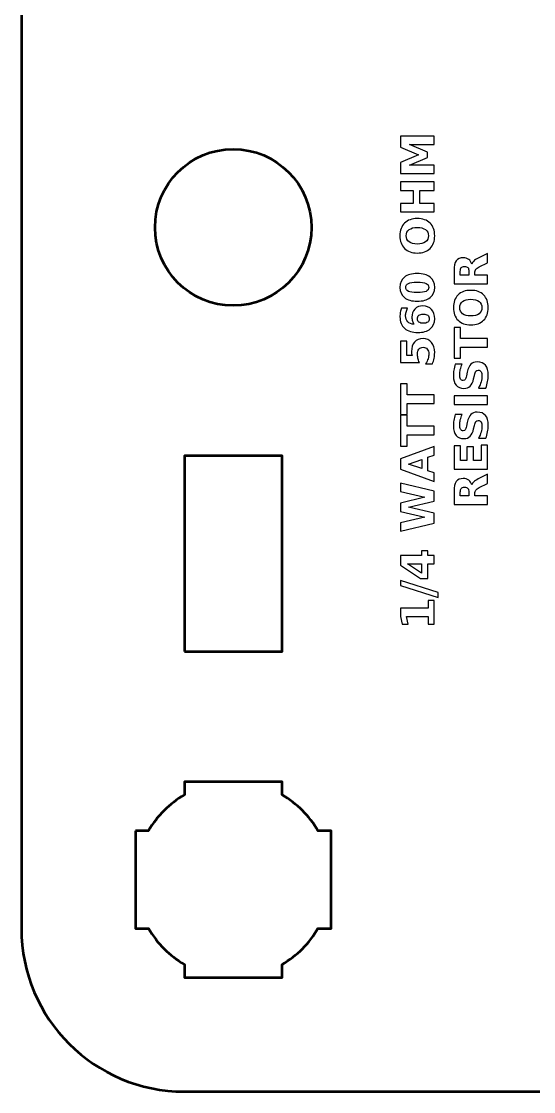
# Model space of a CAD drawing. Header units: centimetres. Extents: x -25.1 to 4.2, y -17.5 to -11.2.
# Drawn here: x -25.15 to -23.578, y -17.5 to -14.218 of the extents above; entities that cross this region are included whole.
import ezdxf

# ---------------------------------------------------------------- set-up
doc = ezdxf.new("R2010")
doc.units = ezdxf.units.CM
doc.header["$MEASUREMENT"] = 0
doc.layers.add('Layer 1', color=7, linetype='Continuous')

msp = doc.modelspace()

# ---------------------------------------------------------------- linework, layer by layer
at = {"layer": 'Layer 1', "color": 253, "lineweight": 53}
msp.add_lwpolyline([(-24.65, -16.15), (-24.35, -16.15), (-24.35, -15.55), (-24.65, -15.55), (-24.65, -16.15)], close=True, dxfattribs=at)
msp.add_ellipse((-24.5, -14.85), major_axis=(0, 0.24), ratio=1, dxfattribs=at)
for points, knots in [([(-25.15, -17), (-25.15, -17), (-25.15, -12.7), (-25.15, -12.7), (-25.15, -12.7), (-25.15, -12.42391), (-24.92609, -12.2), (-24.65, -12.2), (-24.65, -12.2), (-24.65, -12.2), (-20.35, -12.2), (-20.35, -12.2), (-20.35, -12.2), (-20.07391, -12.2), (-19.85, -12.42391), (-19.85, -12.7), (-19.85, -12.7), (-19.85, -12.7), (-19.85, -17), (-19.85, -17), (-19.85, -17), (-19.85, -17.27609), (-20.07391, -17.5), (-20.35, -17.5), (-20.35, -17.5), (-20.35, -17.5), (-24.65, -17.5), (-24.65, -17.5), (-24.65, -17.5), (-24.92609, -17.5), (-25.15, -17.27609), (-25.15, -17)], [0, 0, 0, 0, 0.125, 0.125, 0.125, 0.125, 0.25, 0.25, 0.25, 0.25, 0.375, 0.375, 0.375, 0.375, 0.5, 0.5, 0.5, 0.5, 0.625, 0.625, 0.625, 0.625, 0.75, 0.75, 0.75, 0.75, 0.875, 0.875, 0.875, 0.875, 1, 1, 1, 1]), ([(-24.8, -16.7), (-24.8, -16.7), (-24.75985, -16.7), (-24.75985, -16.7), (-24.75985, -16.7), (-24.7335, -16.65447), (-24.69553, -16.6165), (-24.65, -16.59015), (-24.65, -16.59015), (-24.65, -16.59015), (-24.65, -16.55), (-24.65, -16.55), (-24.65, -16.55), (-24.65, -16.55), (-24.5, -16.55), (-24.5, -16.55), (-24.5, -16.55), (-24.5, -16.55), (-24.35, -16.55), (-24.35, -16.55), (-24.35, -16.55), (-24.35, -16.55), (-24.35, -16.59015), (-24.35, -16.59015), (-24.35, -16.59015), (-24.30447, -16.6165), (-24.2665, -16.65447), (-24.24015, -16.7), (-24.24015, -16.7), (-24.24015, -16.7), (-24.2, -16.7), (-24.2, -16.7), (-24.2, -16.7), (-24.2, -16.7), (-24.2, -16.85), (-24.2, -16.85), (-24.2, -16.85), (-24.2, -16.85), (-24.2, -17), (-24.2, -17), (-24.2, -17), (-24.2, -17), (-24.24015, -17), (-24.24015, -17), (-24.24015, -17), (-24.2665, -17.04553), (-24.30447, -17.0835), (-24.35, -17.10985), (-24.35, -17.10985), (-24.35, -17.10985), (-24.35, -17.15), (-24.35, -17.15), (-24.35, -17.15), (-24.35, -17.15), (-24.5, -17.15), (-24.5, -17.15), (-24.5, -17.15), (-24.5, -17.15), (-24.65, -17.15), (-24.65, -17.15), (-24.65, -17.15), (-24.65, -17.15), (-24.65, -17.10985), (-24.65, -17.10985), (-24.65, -17.10985), (-24.69553, -17.0835), (-24.7335, -17.04553), (-24.75985, -17), (-24.75985, -17), (-24.75985, -17), (-24.8, -17), (-24.8, -17), (-24.8, -17), (-24.8, -17), (-24.8, -16.85), (-24.8, -16.85), (-24.8, -16.85), (-24.8, -16.85), (-24.8, -16.7), (-24.8, -16.7)], [0, 0, 0, 0, 0.05, 0.05, 0.05, 0.05, 0.1, 0.1, 0.1, 0.1, 0.15, 0.15, 0.15, 0.15, 0.2, 0.2, 0.2, 0.2, 0.25, 0.25, 0.25, 0.25, 0.3, 0.3, 0.3, 0.3, 0.35, 0.35, 0.35, 0.35, 0.4, 0.4, 0.4, 0.4, 0.45, 0.45, 0.45, 0.45, 0.5, 0.5, 0.5, 0.5, 0.55, 0.55, 0.55, 0.55, 0.6, 0.6, 0.6, 0.6, 0.65, 0.65, 0.65, 0.65, 0.7, 0.7, 0.7, 0.7, 0.75, 0.75, 0.75, 0.75, 0.8, 0.8, 0.8, 0.8, 0.85, 0.85, 0.85, 0.85, 0.9, 0.9, 0.9, 0.9, 0.95, 0.95, 0.95, 0.95, 1, 1, 1, 1])]:
    msp.add_open_spline(points, degree=3, knots=knots, dxfattribs=at)
at = {"layer": 'Layer 1', "color": 250}
for points, knots in [([(-23.98674, -14.68466), (-23.98674, -14.68466), (-23.98674, -14.65091), (-23.98674, -14.65091), (-23.98674, -14.65091), (-23.98674, -14.65091), (-23.93168, -14.62746), (-23.93168, -14.62746), (-23.93168, -14.62746), (-23.93168, -14.62746), (-23.98674, -14.6039), (-23.98674, -14.6039), (-23.98674, -14.6039), (-23.98674, -14.6039), (-23.98674, -14.57022), (-23.98674, -14.57022), (-23.98674, -14.57022), (-23.98674, -14.57022), (-23.88387, -14.57022), (-23.88387, -14.57022), (-23.88387, -14.57022), (-23.88387, -14.57022), (-23.88387, -14.59529), (-23.88387, -14.59529), (-23.88387, -14.59529), (-23.88387, -14.59529), (-23.95911, -14.59529), (-23.95911, -14.59529), (-23.95911, -14.59529), (-23.95911, -14.59529), (-23.90365, -14.619), (-23.90365, -14.619), (-23.90365, -14.619), (-23.90365, -14.619), (-23.90365, -14.63581), (-23.90365, -14.63581), (-23.90365, -14.63581), (-23.90365, -14.63581), (-23.95911, -14.65952), (-23.95911, -14.65952), (-23.95911, -14.65952), (-23.95911, -14.65952), (-23.88387, -14.65952), (-23.88387, -14.65952), (-23.88387, -14.65952), (-23.88387, -14.65952), (-23.88387, -14.68466), (-23.88387, -14.68466), (-23.88387, -14.68466), (-23.88387, -14.68466), (-23.98674, -14.68466), (-23.98674, -14.68466)], [0, 0, 0, 0, 0.0769231, 0.0769231, 0.0769231, 0.0769231, 0.1538462, 0.1538462, 0.1538462, 0.1538462, 0.2307692, 0.2307692, 0.2307692, 0.2307692, 0.3076923, 0.3076923, 0.3076923, 0.3076923, 0.3846154, 0.3846154, 0.3846154, 0.3846154, 0.4615385, 0.4615385, 0.4615385, 0.4615385, 0.5384615, 0.5384615, 0.5384615, 0.5384615, 0.6153846, 0.6153846, 0.6153846, 0.6153846, 0.6923077, 0.6923077, 0.6923077, 0.6923077, 0.7692308, 0.7692308, 0.7692308, 0.7692308, 0.8461538, 0.8461538, 0.8461538, 0.8461538, 0.9230769, 0.9230769, 0.9230769, 0.9230769, 1, 1, 1, 1]), ([(-23.98674, -14.80275), (-23.98674, -14.80275), (-23.98674, -14.77622), (-23.98674, -14.77622), (-23.98674, -14.77622), (-23.98674, -14.77622), (-23.94753, -14.77622), (-23.94753, -14.77622), (-23.94753, -14.77622), (-23.94753, -14.77622), (-23.94753, -14.73709), (-23.94753, -14.73709), (-23.94753, -14.73709), (-23.94753, -14.73709), (-23.98674, -14.73709), (-23.98674, -14.73709), (-23.98674, -14.73709), (-23.98674, -14.73709), (-23.98674, -14.71056), (-23.98674, -14.71056), (-23.98674, -14.71056), (-23.98674, -14.71056), (-23.88387, -14.71056), (-23.88387, -14.71056), (-23.88387, -14.71056), (-23.88387, -14.71056), (-23.88387, -14.73709), (-23.88387, -14.73709), (-23.88387, -14.73709), (-23.88387, -14.73709), (-23.92747, -14.73709), (-23.92747, -14.73709), (-23.92747, -14.73709), (-23.92747, -14.73709), (-23.92747, -14.77622), (-23.92747, -14.77622), (-23.92747, -14.77622), (-23.92747, -14.77622), (-23.88387, -14.77622), (-23.88387, -14.77622), (-23.88387, -14.77622), (-23.88387, -14.77622), (-23.88387, -14.80275), (-23.88387, -14.80275), (-23.88387, -14.80275), (-23.88387, -14.80275), (-23.98674, -14.80275), (-23.98674, -14.80275)], [0, 0, 0, 0, 0.0833333, 0.0833333, 0.0833333, 0.0833333, 0.1666667, 0.1666667, 0.1666667, 0.1666667, 0.25, 0.25, 0.25, 0.25, 0.3333333, 0.3333333, 0.3333333, 0.3333333, 0.4166667, 0.4166667, 0.4166667, 0.4166667, 0.5, 0.5, 0.5, 0.5, 0.5833333, 0.5833333, 0.5833333, 0.5833333, 0.6666667, 0.6666667, 0.6666667, 0.6666667, 0.75, 0.75, 0.75, 0.75, 0.8333333, 0.8333333, 0.8333333, 0.8333333, 0.9166667, 0.9166667, 0.9166667, 0.9166667, 1, 1, 1, 1]), ([(-23.9886, -14.87573), (-23.9886, -14.8592), (-23.98387, -14.84624), (-23.97439, -14.83688), (-23.97439, -14.83688), (-23.96494, -14.8275), (-23.95186, -14.82282), (-23.93521, -14.82282), (-23.93521, -14.82282), (-23.91858, -14.82282), (-23.90553, -14.8275), (-23.89608, -14.83688), (-23.89608, -14.83688), (-23.8866, -14.84624), (-23.88187, -14.8592), (-23.88187, -14.87573), (-23.88187, -14.87573), (-23.88187, -14.89222), (-23.8866, -14.90515), (-23.89608, -14.91456), (-23.89608, -14.91456), (-23.90553, -14.92394), (-23.91858, -14.92865), (-23.93521, -14.92865), (-23.93521, -14.92865), (-23.95186, -14.92865), (-23.96494, -14.92394), (-23.97439, -14.91456), (-23.97439, -14.91456), (-23.98387, -14.90515), (-23.9886, -14.89222), (-23.9886, -14.87573)], [0, 0, 0, 0, 0.125, 0.125, 0.125, 0.125, 0.25, 0.25, 0.25, 0.25, 0.375, 0.375, 0.375, 0.375, 0.5, 0.5, 0.5, 0.5, 0.625, 0.625, 0.625, 0.625, 0.75, 0.75, 0.75, 0.75, 0.875, 0.875, 0.875, 0.875, 1, 1, 1, 1]), ([(-23.96938, -14.87573), (-23.96938, -14.88382), (-23.9664, -14.89008), (-23.96042, -14.89455), (-23.96042, -14.89455), (-23.95445, -14.89899), (-23.94605, -14.90123), (-23.93521, -14.90123), (-23.93521, -14.90123), (-23.92439, -14.90123), (-23.91602, -14.89899), (-23.91005, -14.89455), (-23.91005, -14.89455), (-23.90407, -14.89008), (-23.90109, -14.88382), (-23.90109, -14.87573), (-23.90109, -14.87573), (-23.90109, -14.86759), (-23.90407, -14.86132), (-23.91005, -14.85685), (-23.91005, -14.85685), (-23.91602, -14.8524), (-23.92439, -14.85017), (-23.93521, -14.85017), (-23.93521, -14.85017), (-23.94605, -14.85017), (-23.95445, -14.8524), (-23.96042, -14.85685), (-23.96042, -14.85685), (-23.9664, -14.86132), (-23.96938, -14.86759), (-23.96938, -14.87573)], [0, 0, 0, 0, 0.125, 0.125, 0.125, 0.125, 0.25, 0.25, 0.25, 0.25, 0.375, 0.375, 0.375, 0.375, 0.5, 0.5, 0.5, 0.5, 0.625, 0.625, 0.625, 0.625, 0.75, 0.75, 0.75, 0.75, 0.875, 0.875, 0.875, 0.875, 1, 1, 1, 1]), ([(-23.75854, -14.99639), (-23.75854, -14.99639), (-23.71962, -14.99639), (-23.71962, -14.99639), (-23.71962, -14.99639), (-23.71962, -14.99639), (-23.71962, -15.02292), (-23.71962, -15.02292), (-23.71962, -15.02292), (-23.71962, -15.02292), (-23.82249, -15.02292), (-23.82249, -15.02292), (-23.82249, -15.02292), (-23.82249, -15.02292), (-23.82249, -14.9824), (-23.82249, -14.9824), (-23.82249, -14.9824), (-23.82249, -14.96885), (-23.82021, -14.9589), (-23.81567, -14.9526), (-23.81567, -14.9526), (-23.81113, -14.94628), (-23.80393, -14.94312), (-23.7941, -14.94312), (-23.7941, -14.94312), (-23.78731, -14.94312), (-23.78171, -14.94477), (-23.77736, -14.94804), (-23.77736, -14.94804), (-23.77298, -14.95133), (-23.76976, -14.95629), (-23.76769, -14.9629), (-23.76769, -14.9629), (-23.76687, -14.95928), (-23.76501, -14.95601), (-23.76209, -14.95314), (-23.76209, -14.95314), (-23.75918, -14.95027), (-23.75476, -14.94738), (-23.74883, -14.94444), (-23.74883, -14.94444), (-23.74883, -14.94444), (-23.71962, -14.93002), (-23.71962, -14.93002), (-23.71962, -14.93002), (-23.71962, -14.93002), (-23.71962, -14.95829), (-23.71962, -14.95829), (-23.71962, -14.95829), (-23.71962, -14.95829), (-23.74518, -14.97083), (-23.74518, -14.97083), (-23.74518, -14.97083), (-23.75031, -14.97334), (-23.75384, -14.97591), (-23.75572, -14.97852), (-23.75572, -14.97852), (-23.7576, -14.98111), (-23.75854, -14.98456), (-23.75854, -14.98889), (-23.75854, -14.98889), (-23.75854, -14.98889), (-23.75854, -14.99639), (-23.75854, -14.99639)], [0, 0, 0, 0, 0.0625, 0.0625, 0.0625, 0.0625, 0.125, 0.125, 0.125, 0.125, 0.1875, 0.1875, 0.1875, 0.1875, 0.25, 0.25, 0.25, 0.25, 0.3125, 0.3125, 0.3125, 0.3125, 0.375, 0.375, 0.375, 0.375, 0.4375, 0.4375, 0.4375, 0.4375, 0.5, 0.5, 0.5, 0.5, 0.5625, 0.5625, 0.5625, 0.5625, 0.625, 0.625, 0.625, 0.625, 0.6875, 0.6875, 0.6875, 0.6875, 0.75, 0.75, 0.75, 0.75, 0.8125, 0.8125, 0.8125, 0.8125, 0.875, 0.875, 0.875, 0.875, 0.9375, 0.9375, 0.9375, 0.9375, 1, 1, 1, 1]), ([(-23.93521, -14.99156), (-23.91816, -14.99156), (-23.90501, -14.99523), (-23.89575, -15.00259), (-23.89575, -15.00259), (-23.8865, -15.00993), (-23.88187, -15.02037), (-23.88187, -15.03387), (-23.88187, -15.03387), (-23.88187, -15.04742), (-23.8865, -15.05788), (-23.89575, -15.06522), (-23.89575, -15.06522), (-23.90501, -15.07258), (-23.91816, -15.07625), (-23.93521, -15.07625), (-23.93521, -15.07625), (-23.95228, -15.07625), (-23.96546, -15.07258), (-23.97472, -15.06522), (-23.97472, -15.06522), (-23.98396, -15.05788), (-23.9886, -15.04742), (-23.9886, -15.03387), (-23.9886, -15.03387), (-23.9886, -15.02037), (-23.98396, -15.00993), (-23.97472, -15.00259), (-23.97472, -15.00259), (-23.96546, -14.99523), (-23.95228, -14.99156), (-23.93521, -14.99156)], [0, 0, 0, 0, 0.125, 0.125, 0.125, 0.125, 0.25, 0.25, 0.25, 0.25, 0.375, 0.375, 0.375, 0.375, 0.5, 0.5, 0.5, 0.5, 0.625, 0.625, 0.625, 0.625, 0.75, 0.75, 0.75, 0.75, 0.875, 0.875, 0.875, 0.875, 1, 1, 1, 1]), ([(-23.77686, -14.98522), (-23.77686, -14.97967), (-23.7779, -14.97567), (-23.77997, -14.97327), (-23.77997, -14.97327), (-23.78204, -14.97085), (-23.78545, -14.96965), (-23.79018, -14.96965), (-23.79018, -14.96965), (-23.79486, -14.96965), (-23.79822, -14.97085), (-23.80024, -14.97327), (-23.80024, -14.97327), (-23.80226, -14.97567), (-23.80327, -14.97967), (-23.80327, -14.98522), (-23.80327, -14.98522), (-23.80327, -14.98522), (-23.80327, -14.99639), (-23.80327, -14.99639), (-23.80327, -14.99639), (-23.80327, -14.99639), (-23.77686, -14.99639), (-23.77686, -14.99639), (-23.77686, -14.99639), (-23.77686, -14.99639), (-23.77686, -14.98522), (-23.77686, -14.98522)], [0, 0, 0, 0, 0.1428571, 0.1428571, 0.1428571, 0.1428571, 0.2857143, 0.2857143, 0.2857143, 0.2857143, 0.4285714, 0.4285714, 0.4285714, 0.4285714, 0.5714286, 0.5714286, 0.5714286, 0.5714286, 0.7142857, 0.7142857, 0.7142857, 0.7142857, 0.8571429, 0.8571429, 0.8571429, 0.8571429, 1, 1, 1, 1]), ([(-23.9354, -15.01809), (-23.94826, -15.01809), (-23.95732, -15.01929), (-23.96259, -15.02171), (-23.96259, -15.02171), (-23.96783, -15.02411), (-23.97046, -15.02818), (-23.97046, -15.03387), (-23.97046, -15.03387), (-23.97046, -15.03956), (-23.96783, -15.04363), (-23.96259, -15.04608), (-23.96259, -15.04608), (-23.95732, -15.0485), (-23.94826, -15.04972), (-23.9354, -15.04972), (-23.9354, -15.04972), (-23.92242, -15.04972), (-23.91324, -15.0485), (-23.90793, -15.04608), (-23.90793, -15.04608), (-23.90259, -15.04363), (-23.89993, -15.03956), (-23.89993, -15.03387), (-23.89993, -15.03387), (-23.89993, -15.02823), (-23.90259, -15.02418), (-23.90793, -15.02173), (-23.90793, -15.02173), (-23.91324, -15.01931), (-23.92242, -15.01809), (-23.9354, -15.01809)], [0, 0, 0, 0, 0.125, 0.125, 0.125, 0.125, 0.25, 0.25, 0.25, 0.25, 0.375, 0.375, 0.375, 0.375, 0.5, 0.5, 0.5, 0.5, 0.625, 0.625, 0.625, 0.625, 0.75, 0.75, 0.75, 0.75, 0.875, 0.875, 0.875, 0.875, 1, 1, 1, 1]), ([(-23.82435, -15.0959), (-23.82435, -15.07937), (-23.81962, -15.06641), (-23.81014, -15.05705), (-23.81014, -15.05705), (-23.80069, -15.04767), (-23.78761, -15.04299), (-23.77096, -15.04299), (-23.77096, -15.04299), (-23.75433, -15.04299), (-23.74128, -15.04767), (-23.73183, -15.05705), (-23.73183, -15.05705), (-23.72235, -15.06641), (-23.71762, -15.07937), (-23.71762, -15.0959), (-23.71762, -15.0959), (-23.71762, -15.11239), (-23.72235, -15.12532), (-23.73183, -15.13473), (-23.73183, -15.13473), (-23.74128, -15.14411), (-23.75433, -15.14882), (-23.77096, -15.14882), (-23.77096, -15.14882), (-23.78761, -15.14882), (-23.80069, -15.14411), (-23.81014, -15.13473), (-23.81014, -15.13473), (-23.81962, -15.12532), (-23.82435, -15.11239), (-23.82435, -15.0959)], [0, 0, 0, 0, 0.125, 0.125, 0.125, 0.125, 0.25, 0.25, 0.25, 0.25, 0.375, 0.375, 0.375, 0.375, 0.5, 0.5, 0.5, 0.5, 0.625, 0.625, 0.625, 0.625, 0.75, 0.75, 0.75, 0.75, 0.875, 0.875, 0.875, 0.875, 1, 1, 1, 1]), ([(-23.98406, -15.09735), (-23.98406, -15.09735), (-23.96503, -15.09735), (-23.96503, -15.09735), (-23.96503, -15.09735), (-23.9671, -15.10172), (-23.96863, -15.10581), (-23.96962, -15.10967), (-23.96962, -15.10967), (-23.97061, -15.11353), (-23.9711, -15.11731), (-23.9711, -15.12098), (-23.9711, -15.12098), (-23.9711, -15.12889), (-23.96891, -15.13502), (-23.96451, -15.13944), (-23.96451, -15.13944), (-23.96014, -15.14384), (-23.95363, -15.14643), (-23.94499, -15.14716), (-23.94499, -15.14716), (-23.94723, -15.14413), (-23.94892, -15.14083), (-23.95005, -15.1373), (-23.95005, -15.1373), (-23.95118, -15.13378), (-23.95174, -15.12992), (-23.95174, -15.12573), (-23.95174, -15.12573), (-23.95174, -15.11522), (-23.94866, -15.10673), (-23.9425, -15.10029), (-23.9425, -15.10029), (-23.93636, -15.09382), (-23.9283, -15.0906), (-23.91832, -15.0906), (-23.91832, -15.0906), (-23.90729, -15.0906), (-23.89847, -15.0942), (-23.89182, -15.10142), (-23.89182, -15.10142), (-23.88519, -15.10861), (-23.88187, -15.1183), (-23.88187, -15.13041), (-23.88187, -15.13041), (-23.88187, -15.14377), (-23.88639, -15.15412), (-23.89542, -15.16146), (-23.89542, -15.16146), (-23.90443, -15.16877), (-23.91724, -15.17244), (-23.93382, -15.17244), (-23.93382, -15.17244), (-23.9508, -15.17244), (-23.96416, -15.16816), (-23.97387, -15.1596), (-23.97387, -15.1596), (-23.98359, -15.15102), (-23.98846, -15.13928), (-23.98846, -15.12435), (-23.98846, -15.12435), (-23.98846, -15.11962), (-23.98808, -15.11503), (-23.98735, -15.11056), (-23.98735, -15.11056), (-23.98662, -15.10612), (-23.98552, -15.10172), (-23.98406, -15.09735)], [0, 0, 0, 0, 0.0588235, 0.0588235, 0.0588235, 0.0588235, 0.1176471, 0.1176471, 0.1176471, 0.1176471, 0.1764706, 0.1764706, 0.1764706, 0.1764706, 0.2352941, 0.2352941, 0.2352941, 0.2352941, 0.2941176, 0.2941176, 0.2941176, 0.2941176, 0.3529412, 0.3529412, 0.3529412, 0.3529412, 0.4117647, 0.4117647, 0.4117647, 0.4117647, 0.4705882, 0.4705882, 0.4705882, 0.4705882, 0.5294118, 0.5294118, 0.5294118, 0.5294118, 0.5882353, 0.5882353, 0.5882353, 0.5882353, 0.6470588, 0.6470588, 0.6470588, 0.6470588, 0.7058824, 0.7058824, 0.7058824, 0.7058824, 0.7647059, 0.7647059, 0.7647059, 0.7647059, 0.8235294, 0.8235294, 0.8235294, 0.8235294, 0.8823529, 0.8823529, 0.8823529, 0.8823529, 0.9411765, 0.9411765, 0.9411765, 0.9411765, 1, 1, 1, 1]), ([(-23.80513, -15.0959), (-23.80513, -15.10399), (-23.80215, -15.11025), (-23.79617, -15.11472), (-23.79617, -15.11472), (-23.7902, -15.11916), (-23.7818, -15.1214), (-23.77096, -15.1214), (-23.77096, -15.1214), (-23.76014, -15.1214), (-23.75177, -15.11916), (-23.7458, -15.11472), (-23.7458, -15.11472), (-23.73982, -15.11025), (-23.73684, -15.10399), (-23.73684, -15.0959), (-23.73684, -15.0959), (-23.73684, -15.08776), (-23.73982, -15.08149), (-23.7458, -15.07702), (-23.7458, -15.07702), (-23.75177, -15.07257), (-23.76014, -15.07034), (-23.77096, -15.07034), (-23.77096, -15.07034), (-23.7818, -15.07034), (-23.7902, -15.07257), (-23.79617, -15.07702), (-23.79617, -15.07702), (-23.80215, -15.08149), (-23.80513, -15.08776), (-23.80513, -15.0959)], [0, 0, 0, 0, 0.125, 0.125, 0.125, 0.125, 0.25, 0.25, 0.25, 0.25, 0.375, 0.375, 0.375, 0.375, 0.5, 0.5, 0.5, 0.5, 0.625, 0.625, 0.625, 0.625, 0.75, 0.75, 0.75, 0.75, 0.875, 0.875, 0.875, 0.875, 1, 1, 1, 1]), ([(-23.93465, -15.13013), (-23.93465, -15.13479), (-23.93314, -15.13827), (-23.93013, -15.14057), (-23.93013, -15.14057), (-23.92712, -15.1429), (-23.9226, -15.14405), (-23.91658, -15.14405), (-23.91658, -15.14405), (-23.91059, -15.14405), (-23.90607, -15.1429), (-23.90306, -15.14057), (-23.90306, -15.14057), (-23.90005, -15.13827), (-23.89855, -15.13479), (-23.89855, -15.13013), (-23.89855, -15.13013), (-23.89855, -15.12545), (-23.90005, -15.12195), (-23.90306, -15.11964), (-23.90306, -15.11964), (-23.90607, -15.11731), (-23.91059, -15.11616), (-23.91658, -15.11616), (-23.91658, -15.11616), (-23.9226, -15.11616), (-23.92712, -15.11731), (-23.93013, -15.11964), (-23.93013, -15.11964), (-23.93314, -15.12195), (-23.93465, -15.12545), (-23.93465, -15.13013)], [0, 0, 0, 0, 0.125, 0.125, 0.125, 0.125, 0.25, 0.25, 0.25, 0.25, 0.375, 0.375, 0.375, 0.375, 0.5, 0.5, 0.5, 0.5, 0.625, 0.625, 0.625, 0.625, 0.75, 0.75, 0.75, 0.75, 0.875, 0.875, 0.875, 0.875, 1, 1, 1, 1]), ([(-23.82249, -15.25143), (-23.82249, -15.25143), (-23.82249, -15.15663), (-23.82249, -15.15663), (-23.82249, -15.15663), (-23.82249, -15.15663), (-23.80243, -15.15663), (-23.80243, -15.15663), (-23.80243, -15.15663), (-23.80243, -15.15663), (-23.80243, -15.19073), (-23.80243, -15.19073), (-23.80243, -15.19073), (-23.80243, -15.19073), (-23.71962, -15.19073), (-23.71962, -15.19073), (-23.71962, -15.19073), (-23.71962, -15.19073), (-23.71962, -15.21726), (-23.71962, -15.21726), (-23.71962, -15.21726), (-23.71962, -15.21726), (-23.80243, -15.21726), (-23.80243, -15.21726), (-23.80243, -15.21726), (-23.80243, -15.21726), (-23.80243, -15.25143), (-23.80243, -15.25143), (-23.80243, -15.25143), (-23.80243, -15.25143), (-23.82249, -15.25143), (-23.82249, -15.25143)], [0, 0, 0, 0, 0.125, 0.125, 0.125, 0.125, 0.25, 0.25, 0.25, 0.25, 0.375, 0.375, 0.375, 0.375, 0.5, 0.5, 0.5, 0.5, 0.625, 0.625, 0.625, 0.625, 0.75, 0.75, 0.75, 0.75, 0.875, 0.875, 0.875, 0.875, 1, 1, 1, 1]), ([(-23.98674, -15.26442), (-23.98674, -15.26442), (-23.98674, -15.19848), (-23.98674, -15.19848), (-23.98674, -15.19848), (-23.98674, -15.19848), (-23.96724, -15.19848), (-23.96724, -15.19848), (-23.96724, -15.19848), (-23.96724, -15.19848), (-23.96724, -15.24328), (-23.96724, -15.24328), (-23.96724, -15.24328), (-23.96724, -15.24328), (-23.95132, -15.24328), (-23.95132, -15.24328), (-23.95132, -15.24328), (-23.95186, -15.24126), (-23.95228, -15.23923), (-23.95259, -15.23719), (-23.95259, -15.23719), (-23.9529, -15.23514), (-23.95304, -15.233), (-23.95304, -15.23081), (-23.95304, -15.23081), (-23.95304, -15.21826), (-23.94991, -15.2085), (-23.94363, -15.20151), (-23.94363, -15.20151), (-23.93737, -15.19453), (-23.92863, -15.19105), (-23.91743, -15.19105), (-23.91743, -15.19105), (-23.90631, -15.19105), (-23.8976, -15.19486), (-23.8913, -15.20245), (-23.8913, -15.20245), (-23.88502, -15.21005), (-23.88187, -15.22061), (-23.88187, -15.23411), (-23.88187, -15.23411), (-23.88187, -15.23994), (-23.88244, -15.24573), (-23.88356, -15.25144), (-23.88356, -15.25144), (-23.88469, -15.25716), (-23.88639, -15.26285), (-23.88869, -15.26849), (-23.88869, -15.26849), (-23.88869, -15.26849), (-23.90958, -15.26849), (-23.90958, -15.26849), (-23.90958, -15.26849), (-23.90635, -15.26289), (-23.90395, -15.25758), (-23.90233, -15.25255), (-23.90233, -15.25255), (-23.90073, -15.24751), (-23.89993, -15.24276), (-23.89993, -15.23832), (-23.89993, -15.23832), (-23.89993, -15.23187), (-23.90151, -15.22682), (-23.90466, -15.22312), (-23.90466, -15.22312), (-23.90779, -15.21943), (-23.91204, -15.21757), (-23.91741, -15.21757), (-23.91741, -15.21757), (-23.92284, -15.21757), (-23.9271, -15.21943), (-23.93022, -15.22312), (-23.93022, -15.22312), (-23.93335, -15.22682), (-23.9349, -15.23187), (-23.9349, -15.23832), (-23.9349, -15.23832), (-23.9349, -15.24213), (-23.93441, -15.2462), (-23.93342, -15.2505), (-23.93342, -15.2505), (-23.93244, -15.25483), (-23.93091, -15.25946), (-23.92884, -15.26442), (-23.92884, -15.26442), (-23.92884, -15.26442), (-23.98674, -15.26442), (-23.98674, -15.26442)], [0, 0, 0, 0, 0.0454545, 0.0454545, 0.0454545, 0.0454545, 0.0909091, 0.0909091, 0.0909091, 0.0909091, 0.1363636, 0.1363636, 0.1363636, 0.1363636, 0.1818182, 0.1818182, 0.1818182, 0.1818182, 0.2272727, 0.2272727, 0.2272727, 0.2272727, 0.2727273, 0.2727273, 0.2727273, 0.2727273, 0.3181818, 0.3181818, 0.3181818, 0.3181818, 0.3636364, 0.3636364, 0.3636364, 0.3636364, 0.4090909, 0.4090909, 0.4090909, 0.4090909, 0.4545455, 0.4545455, 0.4545455, 0.4545455, 0.5, 0.5, 0.5, 0.5, 0.5454545, 0.5454545, 0.5454545, 0.5454545, 0.5909091, 0.5909091, 0.5909091, 0.5909091, 0.6363636, 0.6363636, 0.6363636, 0.6363636, 0.6818182, 0.6818182, 0.6818182, 0.6818182, 0.7272727, 0.7272727, 0.7272727, 0.7272727, 0.7727273, 0.7727273, 0.7727273, 0.7727273, 0.8181818, 0.8181818, 0.8181818, 0.8181818, 0.8636364, 0.8636364, 0.8636364, 0.8636364, 0.9090909, 0.9090909, 0.9090909, 0.9090909, 0.9545455, 0.9545455, 0.9545455, 0.9545455, 1, 1, 1, 1]), ([(-23.81924, -15.26918), (-23.81924, -15.26918), (-23.79749, -15.26918), (-23.79749, -15.26918), (-23.79749, -15.26918), (-23.80001, -15.27483), (-23.80191, -15.28035), (-23.8032, -15.28571), (-23.8032, -15.28571), (-23.8045, -15.2911), (-23.80513, -15.29618), (-23.80513, -15.30095), (-23.80513, -15.30095), (-23.80513, -15.30728), (-23.80426, -15.31198), (-23.80252, -15.31502), (-23.80252, -15.31502), (-23.80076, -15.31805), (-23.79805, -15.31956), (-23.79438, -15.31956), (-23.79438, -15.31956), (-23.79163, -15.31956), (-23.78947, -15.31855), (-23.78794, -15.3165), (-23.78794, -15.3165), (-23.78641, -15.31445), (-23.78507, -15.31074), (-23.78397, -15.30535), (-23.78397, -15.30535), (-23.78397, -15.30535), (-23.78171, -15.29406), (-23.78171, -15.29406), (-23.78171, -15.29406), (-23.7794, -15.28261), (-23.77592, -15.2745), (-23.77122, -15.26968), (-23.77122, -15.26968), (-23.76654, -15.26485), (-23.75988, -15.26243), (-23.75125, -15.26243), (-23.75125, -15.26243), (-23.73989, -15.26243), (-23.73145, -15.26579), (-23.72592, -15.27252), (-23.72592, -15.27252), (-23.7204, -15.27925), (-23.71762, -15.28952), (-23.71762, -15.30335), (-23.71762, -15.30335), (-23.71762, -15.30989), (-23.71823, -15.31643), (-23.71948, -15.32299), (-23.71948, -15.32299), (-23.72073, -15.32955), (-23.72256, -15.33614), (-23.72498, -15.3427), (-23.72498, -15.3427), (-23.72498, -15.3427), (-23.74737, -15.3427), (-23.74737, -15.3427), (-23.74737, -15.3427), (-23.74389, -15.33614), (-23.74126, -15.32979), (-23.73949, -15.32365), (-23.73949, -15.32365), (-23.73773, -15.31751), (-23.73684, -15.31161), (-23.73684, -15.30592), (-23.73684, -15.30592), (-23.73684, -15.30013), (-23.7378, -15.29569), (-23.73973, -15.29261), (-23.73973, -15.29261), (-23.74166, -15.28952), (-23.74441, -15.288), (-23.74801, -15.288), (-23.74801, -15.288), (-23.75121, -15.288), (-23.7537, -15.28903), (-23.75544, -15.29112), (-23.75544, -15.29112), (-23.75718, -15.29322), (-23.75875, -15.29738), (-23.76012, -15.30364), (-23.76012, -15.30364), (-23.76012, -15.30364), (-23.7624, -15.31391), (-23.7624, -15.31391), (-23.7624, -15.31391), (-23.76461, -15.32419), (-23.76811, -15.33172), (-23.77294, -15.33647), (-23.77294, -15.33647), (-23.77776, -15.34122), (-23.78427, -15.34359), (-23.79243, -15.34359), (-23.79243, -15.34359), (-23.80269, -15.34359), (-23.81057, -15.34028), (-23.81607, -15.33367), (-23.81607, -15.33367), (-23.8216, -15.32706), (-23.82435, -15.31756), (-23.82435, -15.30514), (-23.82435, -15.30514), (-23.82435, -15.2995), (-23.82392, -15.29369), (-23.82308, -15.28771), (-23.82308, -15.28771), (-23.82223, -15.28174), (-23.82096, -15.27556), (-23.81924, -15.26918)], [0, 0, 0, 0, 0.0357143, 0.0357143, 0.0357143, 0.0357143, 0.0714286, 0.0714286, 0.0714286, 0.0714286, 0.1071429, 0.1071429, 0.1071429, 0.1071429, 0.1428571, 0.1428571, 0.1428571, 0.1428571, 0.1785714, 0.1785714, 0.1785714, 0.1785714, 0.2142857, 0.2142857, 0.2142857, 0.2142857, 0.25, 0.25, 0.25, 0.25, 0.2857143, 0.2857143, 0.2857143, 0.2857143, 0.3214286, 0.3214286, 0.3214286, 0.3214286, 0.3571429, 0.3571429, 0.3571429, 0.3571429, 0.3928571, 0.3928571, 0.3928571, 0.3928571, 0.4285714, 0.4285714, 0.4285714, 0.4285714, 0.4642857, 0.4642857, 0.4642857, 0.4642857, 0.5, 0.5, 0.5, 0.5, 0.5357143, 0.5357143, 0.5357143, 0.5357143, 0.5714286, 0.5714286, 0.5714286, 0.5714286, 0.6071429, 0.6071429, 0.6071429, 0.6071429, 0.6428571, 0.6428571, 0.6428571, 0.6428571, 0.6785714, 0.6785714, 0.6785714, 0.6785714, 0.7142857, 0.7142857, 0.7142857, 0.7142857, 0.75, 0.75, 0.75, 0.75, 0.7857143, 0.7857143, 0.7857143, 0.7857143, 0.8214286, 0.8214286, 0.8214286, 0.8214286, 0.8571429, 0.8571429, 0.8571429, 0.8571429, 0.8928571, 0.8928571, 0.8928571, 0.8928571, 0.9285714, 0.9285714, 0.9285714, 0.9285714, 0.9642857, 0.9642857, 0.9642857, 0.9642857, 1, 1, 1, 1]), ([(-23.98674, -15.42409), (-23.98674, -15.42409), (-23.98674, -15.32929), (-23.98674, -15.32929), (-23.98674, -15.32929), (-23.98674, -15.32929), (-23.96668, -15.32929), (-23.96668, -15.32929), (-23.96668, -15.32929), (-23.96668, -15.32929), (-23.96668, -15.36339), (-23.96668, -15.36339), (-23.96668, -15.36339), (-23.96668, -15.36339), (-23.88387, -15.36339), (-23.88387, -15.36339), (-23.88387, -15.36339), (-23.88387, -15.36339), (-23.88387, -15.38992), (-23.88387, -15.38992), (-23.88387, -15.38992), (-23.88387, -15.38992), (-23.96668, -15.38992), (-23.96668, -15.38992), (-23.96668, -15.38992), (-23.96668, -15.38992), (-23.96668, -15.42409), (-23.96668, -15.42409), (-23.96668, -15.42409), (-23.96668, -15.42409), (-23.98674, -15.42409), (-23.98674, -15.42409)], [0, 0, 0, 0, 0.125, 0.125, 0.125, 0.125, 0.25, 0.25, 0.25, 0.25, 0.375, 0.375, 0.375, 0.375, 0.5, 0.5, 0.5, 0.5, 0.625, 0.625, 0.625, 0.625, 0.75, 0.75, 0.75, 0.75, 0.875, 0.875, 0.875, 0.875, 1, 1, 1, 1]), ([(-23.82249, -15.39326), (-23.82249, -15.39326), (-23.82249, -15.36673), (-23.82249, -15.36673), (-23.82249, -15.36673), (-23.82249, -15.36673), (-23.71962, -15.36673), (-23.71962, -15.36673), (-23.71962, -15.36673), (-23.71962, -15.36673), (-23.71962, -15.39326), (-23.71962, -15.39326), (-23.71962, -15.39326), (-23.71962, -15.39326), (-23.82249, -15.39326), (-23.82249, -15.39326)], [0, 0, 0, 0, 0.25, 0.25, 0.25, 0.25, 0.5, 0.5, 0.5, 0.5, 0.75, 0.75, 0.75, 0.75, 1, 1, 1, 1]), ([(-23.81924, -15.42329), (-23.81924, -15.42329), (-23.79749, -15.42329), (-23.79749, -15.42329), (-23.79749, -15.42329), (-23.80001, -15.42894), (-23.80191, -15.43446), (-23.8032, -15.43982), (-23.8032, -15.43982), (-23.8045, -15.44521), (-23.80513, -15.45029), (-23.80513, -15.45506), (-23.80513, -15.45506), (-23.80513, -15.46139), (-23.80426, -15.46609), (-23.80252, -15.46913), (-23.80252, -15.46913), (-23.80076, -15.47216), (-23.79805, -15.47367), (-23.79438, -15.47367), (-23.79438, -15.47367), (-23.79163, -15.47367), (-23.78947, -15.47266), (-23.78794, -15.47061), (-23.78794, -15.47061), (-23.78641, -15.46856), (-23.78507, -15.46485), (-23.78397, -15.45946), (-23.78397, -15.45946), (-23.78397, -15.45946), (-23.78171, -15.44817), (-23.78171, -15.44817), (-23.78171, -15.44817), (-23.7794, -15.43672), (-23.77592, -15.42861), (-23.77122, -15.42379), (-23.77122, -15.42379), (-23.76654, -15.41896), (-23.75988, -15.41654), (-23.75125, -15.41654), (-23.75125, -15.41654), (-23.73989, -15.41654), (-23.73145, -15.4199), (-23.72592, -15.42663), (-23.72592, -15.42663), (-23.7204, -15.43336), (-23.71762, -15.44363), (-23.71762, -15.45746), (-23.71762, -15.45746), (-23.71762, -15.464), (-23.71823, -15.47054), (-23.71948, -15.4771), (-23.71948, -15.4771), (-23.72073, -15.48366), (-23.72256, -15.49025), (-23.72498, -15.49681), (-23.72498, -15.49681), (-23.72498, -15.49681), (-23.74737, -15.49681), (-23.74737, -15.49681), (-23.74737, -15.49681), (-23.74389, -15.49025), (-23.74126, -15.4839), (-23.73949, -15.47776), (-23.73949, -15.47776), (-23.73773, -15.47162), (-23.73684, -15.46572), (-23.73684, -15.46003), (-23.73684, -15.46003), (-23.73684, -15.45424), (-23.7378, -15.4498), (-23.73973, -15.44672), (-23.73973, -15.44672), (-23.74166, -15.44363), (-23.74441, -15.44211), (-23.74801, -15.44211), (-23.74801, -15.44211), (-23.75121, -15.44211), (-23.7537, -15.44314), (-23.75544, -15.44523), (-23.75544, -15.44523), (-23.75718, -15.44733), (-23.75875, -15.45149), (-23.76012, -15.45775), (-23.76012, -15.45775), (-23.76012, -15.45775), (-23.7624, -15.46802), (-23.7624, -15.46802), (-23.7624, -15.46802), (-23.76461, -15.4783), (-23.76811, -15.48583), (-23.77294, -15.49058), (-23.77294, -15.49058), (-23.77776, -15.49533), (-23.78427, -15.4977), (-23.79243, -15.4977), (-23.79243, -15.4977), (-23.80269, -15.4977), (-23.81057, -15.49439), (-23.81607, -15.48778), (-23.81607, -15.48778), (-23.8216, -15.48117), (-23.82435, -15.47167), (-23.82435, -15.45925), (-23.82435, -15.45925), (-23.82435, -15.45361), (-23.82392, -15.4478), (-23.82308, -15.44182), (-23.82308, -15.44182), (-23.82223, -15.43585), (-23.82096, -15.42967), (-23.81924, -15.42329)], [0, 0, 0, 0, 0.0357143, 0.0357143, 0.0357143, 0.0357143, 0.0714286, 0.0714286, 0.0714286, 0.0714286, 0.1071429, 0.1071429, 0.1071429, 0.1071429, 0.1428571, 0.1428571, 0.1428571, 0.1428571, 0.1785714, 0.1785714, 0.1785714, 0.1785714, 0.2142857, 0.2142857, 0.2142857, 0.2142857, 0.25, 0.25, 0.25, 0.25, 0.2857143, 0.2857143, 0.2857143, 0.2857143, 0.3214286, 0.3214286, 0.3214286, 0.3214286, 0.3571429, 0.3571429, 0.3571429, 0.3571429, 0.3928571, 0.3928571, 0.3928571, 0.3928571, 0.4285714, 0.4285714, 0.4285714, 0.4285714, 0.4642857, 0.4642857, 0.4642857, 0.4642857, 0.5, 0.5, 0.5, 0.5, 0.5357143, 0.5357143, 0.5357143, 0.5357143, 0.5714286, 0.5714286, 0.5714286, 0.5714286, 0.6071429, 0.6071429, 0.6071429, 0.6071429, 0.6428571, 0.6428571, 0.6428571, 0.6428571, 0.6785714, 0.6785714, 0.6785714, 0.6785714, 0.7142857, 0.7142857, 0.7142857, 0.7142857, 0.75, 0.75, 0.75, 0.75, 0.7857143, 0.7857143, 0.7857143, 0.7857143, 0.8214286, 0.8214286, 0.8214286, 0.8214286, 0.8571429, 0.8571429, 0.8571429, 0.8571429, 0.8928571, 0.8928571, 0.8928571, 0.8928571, 0.9285714, 0.9285714, 0.9285714, 0.9285714, 0.9642857, 0.9642857, 0.9642857, 0.9642857, 1, 1, 1, 1]), ([(-23.98674, -15.52035), (-23.98674, -15.52035), (-23.98674, -15.42555), (-23.98674, -15.42555), (-23.98674, -15.42555), (-23.98674, -15.42555), (-23.96668, -15.42555), (-23.96668, -15.42555), (-23.96668, -15.42555), (-23.96668, -15.42555), (-23.96668, -15.45965), (-23.96668, -15.45965), (-23.96668, -15.45965), (-23.96668, -15.45965), (-23.88387, -15.45965), (-23.88387, -15.45965), (-23.88387, -15.45965), (-23.88387, -15.45965), (-23.88387, -15.48618), (-23.88387, -15.48618), (-23.88387, -15.48618), (-23.88387, -15.48618), (-23.96668, -15.48618), (-23.96668, -15.48618), (-23.96668, -15.48618), (-23.96668, -15.48618), (-23.96668, -15.52035), (-23.96668, -15.52035), (-23.96668, -15.52035), (-23.96668, -15.52035), (-23.98674, -15.52035), (-23.98674, -15.52035)], [0, 0, 0, 0, 0.125, 0.125, 0.125, 0.125, 0.25, 0.25, 0.25, 0.25, 0.375, 0.375, 0.375, 0.375, 0.5, 0.5, 0.5, 0.5, 0.625, 0.625, 0.625, 0.625, 0.75, 0.75, 0.75, 0.75, 0.875, 0.875, 0.875, 0.875, 1, 1, 1, 1]), ([(-23.90259, -15.55487), (-23.90259, -15.55487), (-23.90259, -15.59636), (-23.90259, -15.59636), (-23.90259, -15.59636), (-23.90259, -15.59636), (-23.88387, -15.6029), (-23.88387, -15.6029), (-23.88387, -15.6029), (-23.88387, -15.6029), (-23.88387, -15.62957), (-23.88387, -15.62957), (-23.88387, -15.62957), (-23.88387, -15.62957), (-23.98674, -15.59147), (-23.98674, -15.59147), (-23.98674, -15.59147), (-23.98674, -15.59147), (-23.98674, -15.55984), (-23.98674, -15.55984), (-23.98674, -15.55984), (-23.98674, -15.55984), (-23.88387, -15.52174), (-23.88387, -15.52174), (-23.88387, -15.52174), (-23.88387, -15.52174), (-23.88387, -15.54841), (-23.88387, -15.54841), (-23.88387, -15.54841), (-23.88387, -15.54841), (-23.90259, -15.55487), (-23.90259, -15.55487)], [0, 0, 0, 0, 0.125, 0.125, 0.125, 0.125, 0.25, 0.25, 0.25, 0.25, 0.375, 0.375, 0.375, 0.375, 0.5, 0.5, 0.5, 0.5, 0.625, 0.625, 0.625, 0.625, 0.75, 0.75, 0.75, 0.75, 0.875, 0.875, 0.875, 0.875, 1, 1, 1, 1]), ([(-23.82249, -15.59128), (-23.82249, -15.59128), (-23.82249, -15.51969), (-23.82249, -15.51969), (-23.82249, -15.51969), (-23.82249, -15.51969), (-23.80243, -15.51969), (-23.80243, -15.51969), (-23.80243, -15.51969), (-23.80243, -15.51969), (-23.80243, -15.56475), (-23.80243, -15.56475), (-23.80243, -15.56475), (-23.80243, -15.56475), (-23.78328, -15.56475), (-23.78328, -15.56475), (-23.78328, -15.56475), (-23.78328, -15.56475), (-23.78328, -15.5224), (-23.78328, -15.5224), (-23.78328, -15.5224), (-23.78328, -15.5224), (-23.76322, -15.5224), (-23.76322, -15.5224), (-23.76322, -15.5224), (-23.76322, -15.5224), (-23.76322, -15.56475), (-23.76322, -15.56475), (-23.76322, -15.56475), (-23.76322, -15.56475), (-23.73968, -15.56475), (-23.73968, -15.56475), (-23.73968, -15.56475), (-23.73968, -15.56475), (-23.73968, -15.51819), (-23.73968, -15.51819), (-23.73968, -15.51819), (-23.73968, -15.51819), (-23.71962, -15.51819), (-23.71962, -15.51819), (-23.71962, -15.51819), (-23.71962, -15.51819), (-23.71962, -15.59128), (-23.71962, -15.59128), (-23.71962, -15.59128), (-23.71962, -15.59128), (-23.82249, -15.59128), (-23.82249, -15.59128)], [0, 0, 0, 0, 0.0833333, 0.0833333, 0.0833333, 0.0833333, 0.1666667, 0.1666667, 0.1666667, 0.1666667, 0.25, 0.25, 0.25, 0.25, 0.3333333, 0.3333333, 0.3333333, 0.3333333, 0.4166667, 0.4166667, 0.4166667, 0.4166667, 0.5, 0.5, 0.5, 0.5, 0.5833333, 0.5833333, 0.5833333, 0.5833333, 0.6666667, 0.6666667, 0.6666667, 0.6666667, 0.75, 0.75, 0.75, 0.75, 0.8333333, 0.8333333, 0.8333333, 0.8333333, 0.9166667, 0.9166667, 0.9166667, 0.9166667, 1, 1, 1, 1]), ([(-23.92169, -15.58975), (-23.92169, -15.58975), (-23.92169, -15.56155), (-23.92169, -15.56155), (-23.92169, -15.56155), (-23.92169, -15.56155), (-23.96261, -15.57562), (-23.96261, -15.57562), (-23.96261, -15.57562), (-23.96261, -15.57562), (-23.92169, -15.58975), (-23.92169, -15.58975)], [0, 0, 0, 0, 0.3333333, 0.3333333, 0.3333333, 0.3333333, 0.6666667, 0.6666667, 0.6666667, 0.6666667, 1, 1, 1, 1]), ([(-23.75854, -15.6734), (-23.75854, -15.6734), (-23.71962, -15.6734), (-23.71962, -15.6734), (-23.71962, -15.6734), (-23.71962, -15.6734), (-23.71962, -15.69993), (-23.71962, -15.69993), (-23.71962, -15.69993), (-23.71962, -15.69993), (-23.82249, -15.69993), (-23.82249, -15.69993), (-23.82249, -15.69993), (-23.82249, -15.69993), (-23.82249, -15.65941), (-23.82249, -15.65941), (-23.82249, -15.65941), (-23.82249, -15.64586), (-23.82021, -15.63591), (-23.81567, -15.62961), (-23.81567, -15.62961), (-23.81113, -15.62329), (-23.80393, -15.62013), (-23.7941, -15.62013), (-23.7941, -15.62013), (-23.78731, -15.62013), (-23.78171, -15.62178), (-23.77736, -15.62505), (-23.77736, -15.62505), (-23.77298, -15.62834), (-23.76976, -15.6333), (-23.76769, -15.63991), (-23.76769, -15.63991), (-23.76687, -15.63629), (-23.76501, -15.63302), (-23.76209, -15.63015), (-23.76209, -15.63015), (-23.75918, -15.62728), (-23.75476, -15.62439), (-23.74883, -15.62145), (-23.74883, -15.62145), (-23.74883, -15.62145), (-23.71962, -15.60703), (-23.71962, -15.60703), (-23.71962, -15.60703), (-23.71962, -15.60703), (-23.71962, -15.6353), (-23.71962, -15.6353), (-23.71962, -15.6353), (-23.71962, -15.6353), (-23.74518, -15.64784), (-23.74518, -15.64784), (-23.74518, -15.64784), (-23.75031, -15.65035), (-23.75384, -15.65292), (-23.75572, -15.65553), (-23.75572, -15.65553), (-23.7576, -15.65812), (-23.75854, -15.66157), (-23.75854, -15.6659), (-23.75854, -15.6659), (-23.75854, -15.6659), (-23.75854, -15.6734), (-23.75854, -15.6734)], [0, 0, 0, 0, 0.0625, 0.0625, 0.0625, 0.0625, 0.125, 0.125, 0.125, 0.125, 0.1875, 0.1875, 0.1875, 0.1875, 0.25, 0.25, 0.25, 0.25, 0.3125, 0.3125, 0.3125, 0.3125, 0.375, 0.375, 0.375, 0.375, 0.4375, 0.4375, 0.4375, 0.4375, 0.5, 0.5, 0.5, 0.5, 0.5625, 0.5625, 0.5625, 0.5625, 0.625, 0.625, 0.625, 0.625, 0.6875, 0.6875, 0.6875, 0.6875, 0.75, 0.75, 0.75, 0.75, 0.8125, 0.8125, 0.8125, 0.8125, 0.875, 0.875, 0.875, 0.875, 0.9375, 0.9375, 0.9375, 0.9375, 1, 1, 1, 1]), ([(-23.98674, -15.78168), (-23.98674, -15.78168), (-23.98674, -15.75626), (-23.98674, -15.75626), (-23.98674, -15.75626), (-23.98674, -15.75626), (-23.91197, -15.73848), (-23.91197, -15.73848), (-23.91197, -15.73848), (-23.91197, -15.73848), (-23.98674, -15.72084), (-23.98674, -15.72084), (-23.98674, -15.72084), (-23.98674, -15.72084), (-23.98674, -15.69527), (-23.98674, -15.69527), (-23.98674, -15.69527), (-23.98674, -15.69527), (-23.91197, -15.67764), (-23.91197, -15.67764), (-23.91197, -15.67764), (-23.91197, -15.67764), (-23.98674, -15.65986), (-23.98674, -15.65986), (-23.98674, -15.65986), (-23.98674, -15.65986), (-23.98674, -15.63464), (-23.98674, -15.63464), (-23.98674, -15.63464), (-23.98674, -15.63464), (-23.88387, -15.65889), (-23.88387, -15.65889), (-23.88387, -15.65889), (-23.88387, -15.65889), (-23.88387, -15.68949), (-23.88387, -15.68949), (-23.88387, -15.68949), (-23.88387, -15.68949), (-23.96207, -15.70816), (-23.96207, -15.70816), (-23.96207, -15.70816), (-23.96207, -15.70816), (-23.88387, -15.72662), (-23.88387, -15.72662), (-23.88387, -15.72662), (-23.88387, -15.72662), (-23.88387, -15.75722), (-23.88387, -15.75722), (-23.88387, -15.75722), (-23.88387, -15.75722), (-23.98674, -15.78168), (-23.98674, -15.78168)], [0, 0, 0, 0, 0.0769231, 0.0769231, 0.0769231, 0.0769231, 0.1538462, 0.1538462, 0.1538462, 0.1538462, 0.2307692, 0.2307692, 0.2307692, 0.2307692, 0.3076923, 0.3076923, 0.3076923, 0.3076923, 0.3846154, 0.3846154, 0.3846154, 0.3846154, 0.4615385, 0.4615385, 0.4615385, 0.4615385, 0.5384615, 0.5384615, 0.5384615, 0.5384615, 0.6153846, 0.6153846, 0.6153846, 0.6153846, 0.6923077, 0.6923077, 0.6923077, 0.6923077, 0.7692308, 0.7692308, 0.7692308, 0.7692308, 0.8461538, 0.8461538, 0.8461538, 0.8461538, 0.9230769, 0.9230769, 0.9230769, 0.9230769, 1, 1, 1, 1]), ([(-23.77686, -15.66223), (-23.77686, -15.65668), (-23.7779, -15.65268), (-23.77997, -15.65028), (-23.77997, -15.65028), (-23.78204, -15.64786), (-23.78545, -15.64666), (-23.79018, -15.64666), (-23.79018, -15.64666), (-23.79486, -15.64666), (-23.79822, -15.64786), (-23.80024, -15.65028), (-23.80024, -15.65028), (-23.80226, -15.65268), (-23.80327, -15.65668), (-23.80327, -15.66223), (-23.80327, -15.66223), (-23.80327, -15.66223), (-23.80327, -15.6734), (-23.80327, -15.6734), (-23.80327, -15.6734), (-23.80327, -15.6734), (-23.77686, -15.6734), (-23.77686, -15.6734), (-23.77686, -15.6734), (-23.77686, -15.6734), (-23.77686, -15.66223), (-23.77686, -15.66223)], [0, 0, 0, 0, 0.1428571, 0.1428571, 0.1428571, 0.1428571, 0.2857143, 0.2857143, 0.2857143, 0.2857143, 0.4285714, 0.4285714, 0.4285714, 0.4285714, 0.5714286, 0.5714286, 0.5714286, 0.5714286, 0.7142857, 0.7142857, 0.7142857, 0.7142857, 0.8571429, 0.8571429, 0.8571429, 0.8571429, 1, 1, 1, 1]), ([(-23.98674, -15.88566), (-23.98674, -15.88566), (-23.98674, -15.85616), (-23.98674, -15.85616), (-23.98674, -15.85616), (-23.98674, -15.85616), (-23.92183, -15.85616), (-23.92183, -15.85616), (-23.92183, -15.85616), (-23.92183, -15.85616), (-23.92183, -15.84149), (-23.92183, -15.84149), (-23.92183, -15.84149), (-23.92183, -15.84149), (-23.90261, -15.84149), (-23.90261, -15.84149), (-23.90261, -15.84149), (-23.90261, -15.84149), (-23.90261, -15.85616), (-23.90261, -15.85616), (-23.90261, -15.85616), (-23.90261, -15.85616), (-23.88387, -15.85616), (-23.88387, -15.85616), (-23.88387, -15.85616), (-23.88387, -15.85616), (-23.88387, -15.88123), (-23.88387, -15.88123), (-23.88387, -15.88123), (-23.88387, -15.88123), (-23.90261, -15.88123), (-23.90261, -15.88123), (-23.90261, -15.88123), (-23.90261, -15.88123), (-23.90261, -15.92686), (-23.90261, -15.92686), (-23.90261, -15.92686), (-23.90261, -15.92686), (-23.92536, -15.92686), (-23.92536, -15.92686), (-23.92536, -15.92686), (-23.92536, -15.92686), (-23.98674, -15.88566), (-23.98674, -15.88566)], [0, 0, 0, 0, 0.0909091, 0.0909091, 0.0909091, 0.0909091, 0.1818182, 0.1818182, 0.1818182, 0.1818182, 0.2727273, 0.2727273, 0.2727273, 0.2727273, 0.3636364, 0.3636364, 0.3636364, 0.3636364, 0.4545455, 0.4545455, 0.4545455, 0.4545455, 0.5454545, 0.5454545, 0.5454545, 0.5454545, 0.6363636, 0.6363636, 0.6363636, 0.6363636, 0.7272727, 0.7272727, 0.7272727, 0.7272727, 0.8181818, 0.8181818, 0.8181818, 0.8181818, 0.9090909, 0.9090909, 0.9090909, 0.9090909, 1, 1, 1, 1]), ([(-23.96489, -15.88123), (-23.96489, -15.88123), (-23.92183, -15.91033), (-23.92183, -15.91033), (-23.92183, -15.91033), (-23.92183, -15.91033), (-23.92183, -15.88123), (-23.92183, -15.88123), (-23.92183, -15.88123), (-23.92183, -15.88123), (-23.96489, -15.88123), (-23.96489, -15.88123)], [0, 0, 0, 0, 0.3333333, 0.3333333, 0.3333333, 0.3333333, 0.6666667, 0.6666667, 0.6666667, 0.6666667, 1, 1, 1, 1]), ([(-23.98674, -15.9485), (-23.98674, -15.9485), (-23.98674, -15.93321), (-23.98674, -15.93321), (-23.98674, -15.93321), (-23.98674, -15.93321), (-23.87077, -15.96952), (-23.87077, -15.96952), (-23.87077, -15.96952), (-23.87077, -15.96952), (-23.87077, -15.98474), (-23.87077, -15.98474), (-23.87077, -15.98474), (-23.87077, -15.98474), (-23.98674, -15.9485), (-23.98674, -15.9485)], [0, 0, 0, 0, 0.25, 0.25, 0.25, 0.25, 0.5, 0.5, 0.5, 0.5, 0.75, 0.75, 0.75, 0.75, 1, 1, 1, 1]), ([(-23.90219, -16.0664), (-23.90219, -16.0664), (-23.90219, -16.04297), (-23.90219, -16.04297), (-23.90219, -16.04297), (-23.90219, -16.04297), (-23.96868, -16.04297), (-23.96868, -16.04297), (-23.96868, -16.04297), (-23.96868, -16.04297), (-23.96371, -16.06701), (-23.96371, -16.06701), (-23.96371, -16.06701), (-23.96371, -16.06701), (-23.98178, -16.06701), (-23.98178, -16.06701), (-23.98178, -16.06701), (-23.98178, -16.06701), (-23.98674, -16.04311), (-23.98674, -16.04311), (-23.98674, -16.04311), (-23.98674, -16.04311), (-23.98674, -16.0179), (-23.98674, -16.0179), (-23.98674, -16.0179), (-23.98674, -16.0179), (-23.90219, -16.0179), (-23.90219, -16.0179), (-23.90219, -16.0179), (-23.90219, -16.0179), (-23.90219, -15.99448), (-23.90219, -15.99448), (-23.90219, -15.99448), (-23.90219, -15.99448), (-23.88387, -15.99448), (-23.88387, -15.99448), (-23.88387, -15.99448), (-23.88387, -15.99448), (-23.88387, -16.0664), (-23.88387, -16.0664), (-23.88387, -16.0664), (-23.88387, -16.0664), (-23.90219, -16.0664), (-23.90219, -16.0664)], [0, 0, 0, 0, 0.0909091, 0.0909091, 0.0909091, 0.0909091, 0.1818182, 0.1818182, 0.1818182, 0.1818182, 0.2727273, 0.2727273, 0.2727273, 0.2727273, 0.3636364, 0.3636364, 0.3636364, 0.3636364, 0.4545455, 0.4545455, 0.4545455, 0.4545455, 0.5454545, 0.5454545, 0.5454545, 0.5454545, 0.6363636, 0.6363636, 0.6363636, 0.6363636, 0.7272727, 0.7272727, 0.7272727, 0.7272727, 0.8181818, 0.8181818, 0.8181818, 0.8181818, 0.9090909, 0.9090909, 0.9090909, 0.9090909, 1, 1, 1, 1])]:
    msp.add_open_spline(points, degree=3, knots=knots, dxfattribs=at)

doc.saveas('drawing.dxf')
